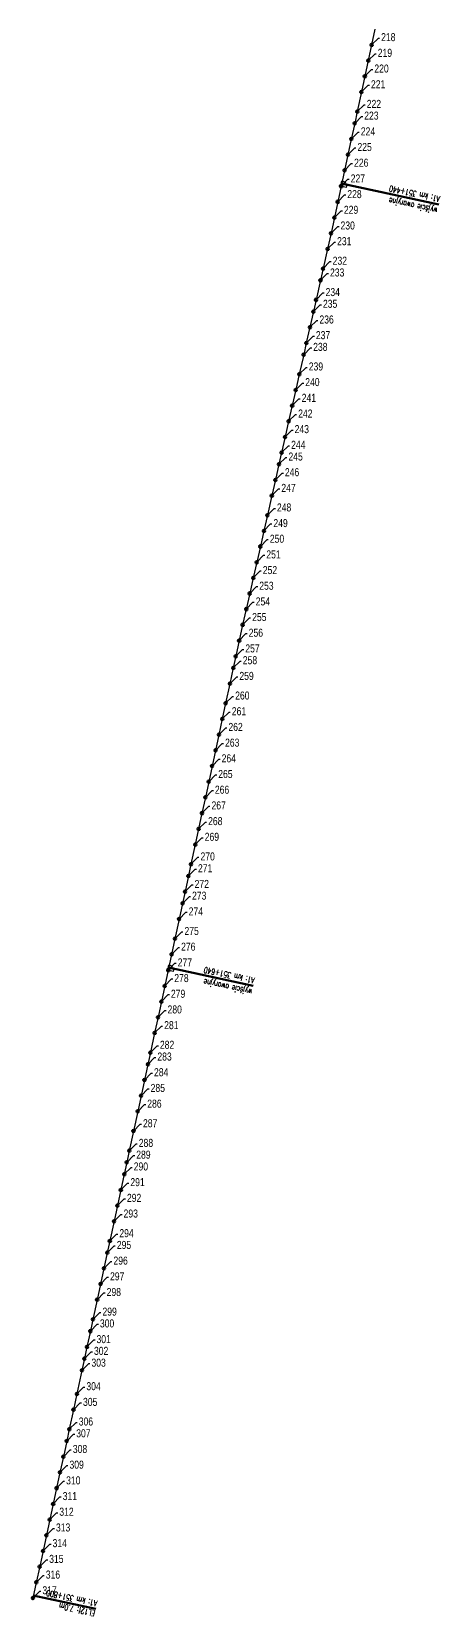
# Model space of a CAD drawing. Header units: metres. Extents: x 7402779 to 7405920, y 5696902 to 5712005.
# Drawn here: x 7404769.5 to 7404871.3, y 5696901.6 to 5697296.4 of the extents above; entities that cross this region are included whole.
import ezdxf

# ---------------------------------------------------------------- set-up
doc = ezdxf.new("R2010")
doc.units = ezdxf.units.M
for name, color, linetype in [('Drzwi ewakuacyjne', 100, 'Continuous'), ('Drzwi ewakuacyjne_opis', 7, 'Continuous'), ('Ekran_akustyczny', 100, 'Continuous'), ('Ekran_akustyczny_7m_opis', 7, 'Continuous'), ('Ekran_akustyczny_pale', 100, 'Continuous'), ('Ekran_akustyczny_pale_opis', 1, 'Continuous')]:
    doc.layers.add(name, color=color, linetype=linetype)
doc.styles.add('CDMSTYLE', font='CDMSIMPL', dxfattribs={"width": 0.8, "bigfont": 'CDMBIGPL'})
doc.styles.add('simplex 0.60', font='simplex.shx', dxfattribs={"width": 0.6})
doc.dimstyles.new('CDM-ME200MM', dxfattribs={"dimscale": 0.2, "dimtxt": 2.5, "dimasz": 1.5, "dimexe": 1.5, "dimexo": 5, "dimgap": 0.5, "dimtad": 1, "dimdec": 0, "dimlfac": 1000, "dimrnd": 1, "dimzin": 9, "dimtxsty": 'CDMSTYLE', "dimblk": 'OBLIQUE', "dimcen": 2.5, "dimdle": 1.5, "dimclrd": 9, "dimclre": 9, "dimadec": 1, "dimazin": 2, "dimtfac": 1, "dimtdec": 0, "dimtix": 1, "dimtmove": 2, "dimatfit": 3, "dimldrblk": 'NONE', "dimfxl": 1, "dimtvp": 1, "dimtolj": 1, "dimtzin": 0, "dimlwd": 25, "dimlwe": 25, "dimarcsym": 0})

# ---------------------------------------------------------------- blocks, each defined once
blk = doc.blocks.new('Wyjście awaryjne')
at = {"layer": 'Drzwi ewakuacyjne'}
blk.add_lwpolyline([(0, 0), (-1.4, 0, 0.414214), (0, -1.4)], format="xyb", close=True, dxfattribs=at)
blk = doc.blocks.new('_None')
blk = doc.blocks.new('_OBLIQUE')
at = {"color": 0, "linetype": 'ByBlock'}
blk.add_line((-0.5, -0.5), (0.5, 0.5), dxfattribs=at)

msp = doc.modelspace()

# ---------------------------------------------------------------- linework, layer by layer
at = {"layer": 'Drzwi ewakuacyjne_opis', "lineweight": 100}
for p, q in [((7404870.9, 5697253.34), (7404846.65, 5697258.56)), ((7404824.73, 5697058.7), (7404803.57, 5697063.26))]:
    msp.add_line(p, q, dxfattribs=at)
at = {"layer": 'Ekran_akustyczny', "linetype": 'Continuous', "lineweight": -3}
msp.add_lwpolyline([(7404855.03, 5697297), (7404854.19, 5697293.09), (7404853.34, 5697289.18), (7404852.5, 5697285.27), (7404851.66, 5697281.36), (7404850.61, 5697276.47), (7404849.98, 5697273.54), (7404849.13, 5697269.63), (7404848.29, 5697265.72), (7404847.45, 5697261.81), (7404846.61, 5697257.9), (7404845.77, 5697253.99), (7404844.92, 5697250.08), (7404844.08, 5697246.16), (7404843.22, 5697242.26), (7404842.12, 5697237.38), (7404841.46, 5697234.46), (7404840.36, 5697229.58), (7404839.7, 5697226.65), (7404838.82, 5697222.75), (7404837.93, 5697218.85), (7404837.27, 5697215.92), (7404836.17, 5697211.04), (7404835.29, 5697207.14), (7404834.41, 5697203.24), (7404833.53, 5697199.34), (7404832.65, 5697195.44), (7404831.77, 5697191.54), (7404831.11, 5697188.61), (7404830.22, 5697184.71), (7404829.34, 5697180.81), (7404828.24, 5697175.93), (7404827.36, 5697172.03), (7404826.48, 5697168.13), (7404825.6, 5697164.22), (7404824.72, 5697160.32), (7404823.84, 5697156.42), (7404822.96, 5697152.52), (7404822.07, 5697148.62), (7404821.21, 5697144.71), (7404820.37, 5697140.8), (7404819.74, 5697137.87), (7404818.89, 5697133.96), (7404817.84, 5697129.07), (7404817, 5697125.16), (7404816.16, 5697121.25), (7404815.32, 5697117.34), (7404814.47, 5697113.43), (7404813.63, 5697109.52), (7404812.79, 5697105.61), (7404811.95, 5697101.7), (7404811.11, 5697097.79), (7404810.26, 5697093.88), (7404809.21, 5697088.99), (7404808.58, 5697086.06), (7404807.74, 5697082.15), (7404807.11, 5697079.21), (7404806.26, 5697075.3), (7404805.21, 5697070.42), (7404804.37, 5697066.5), (7404803.53, 5697062.59), (7404802.68, 5697058.68), (7404801.84, 5697054.77), (7404801, 5697050.86), (7404800.16, 5697046.95), (7404799.11, 5697042.07), (7404798.47, 5697039.13), (7404797.63, 5697035.22), (7404796.79, 5697031.31), (7404795.95, 5697027.4), (7404794.89, 5697022.51), (7404793.84, 5697017.62), (7404793.21, 5697014.69), (7404792.58, 5697011.76), (7404791.74, 5697007.85), (7404790.89, 5697003.94), (7404790.05, 5697000.03), (7404789, 5696995.14), (7404788.37, 5696992.21), (7404787.53, 5696988.3), (7404786.68, 5696984.39), (7404785.84, 5696980.48), (7404784.79, 5696975.59), (7404784.16, 5696972.66), (7404783.31, 5696968.75), (7404782.68, 5696965.81), (7404782.05, 5696962.88), (7404780.79, 5696957.01), (7404779.95, 5696953.1), (7404778.89, 5696948.22), (7404778.26, 5696945.28), (7404777.42, 5696941.37), (7404776.58, 5696937.46), (7404775.74, 5696933.55), (7404774.89, 5696929.64), (7404774.05, 5696925.73), (7404773.21, 5696921.82), (7404772.37, 5696917.91), (7404771.53, 5696914), (7404770.68, 5696910.09), (7404769.84, 5696906.18), (7404769.84, 5696906.18)], dxfattribs=at)
at = {"layer": 'Ekran_akustyczny_7m_opis', "lineweight": 100}
msp.add_line((7404785.53, 5696903.48), (7404769.88, 5696906.85), dxfattribs=at)
at = {"layer": 'Ekran_akustyczny_pale', "lineweight": 100}
for centre in [(7404854.19, 5697293.09), (7404853.35, 5697289.18), (7404852.5, 5697285.27), (7404851.66, 5697281.36), (7404850.61, 5697276.47), (7404849.98, 5697273.54), (7404849.13, 5697269.63), (7404848.29, 5697265.72), (7404847.45, 5697261.81), (7404846.61, 5697257.9), (7404845.77, 5697253.99), (7404844.92, 5697250.08), (7404844.08, 5697246.16), (7404843.22, 5697242.26), (7404842.12, 5697237.38), (7404841.46, 5697234.46), (7404840.36, 5697229.58), (7404839.7, 5697226.65), (7404838.82, 5697222.75), (7404837.94, 5697218.85), (7404837.27, 5697215.92), (7404836.17, 5697211.04), (7404835.29, 5697207.14), (7404834.41, 5697203.24), (7404833.53, 5697199.34), (7404832.65, 5697195.44), (7404831.77, 5697191.54), (7404831.11, 5697188.61), (7404830.22, 5697184.71), (7404829.34, 5697180.81), (7404828.24, 5697175.93), (7404827.36, 5697172.03), (7404826.48, 5697168.13), (7404825.6, 5697164.22), (7404824.72, 5697160.32), (7404823.84, 5697156.42), (7404822.96, 5697152.52), (7404822.07, 5697148.62), (7404821.21, 5697144.71), (7404820.37, 5697140.8), (7404819.74, 5697137.87), (7404818.89, 5697133.96), (7404817.84, 5697129.07), (7404817, 5697125.16), (7404816.16, 5697121.25), (7404815.32, 5697117.34), (7404814.47, 5697113.43), (7404813.63, 5697109.52), (7404812.79, 5697105.61), (7404811.95, 5697101.7), (7404811.1, 5697097.79), (7404810.26, 5697093.88), (7404809.21, 5697088.99), (7404808.58, 5697086.06), (7404807.1, 5697079.21), (7404807.74, 5697082.15), (7404806.26, 5697075.3), (7404805.21, 5697070.41), (7404804.37, 5697066.5), (7404803.53, 5697062.59), (7404802.68, 5697058.68), (7404801.84, 5697054.77), (7404801, 5697050.86), (7404800.16, 5697046.95), (7404799.1, 5697042.06), (7404798.47, 5697039.13), (7404797.63, 5697035.22), (7404796.79, 5697031.31), (7404795.95, 5697027.4), (7404794.89, 5697022.51), (7404793.84, 5697017.62), (7404792.58, 5697011.76), (7404793.21, 5697014.69), (7404791.74, 5697007.85), (7404790.89, 5697003.94), (7404790.05, 5697000.03), (7404788.37, 5696992.21), (7404789, 5696995.14), (7404787.53, 5696988.3), (7404786.68, 5696984.39), (7404785.84, 5696980.48), (7404784.16, 5696972.66), (7404784.79, 5696975.59), (7404783.31, 5696968.75), (7404782.68, 5696965.81), (7404782.05, 5696962.88), (7404780.79, 5696957.01), (7404779.95, 5696953.1), (7404778.26, 5696945.28), (7404778.89, 5696948.22), (7404777.42, 5696941.37), (7404776.58, 5696937.46), (7404775.74, 5696933.55), (7404774.89, 5696929.64), (7404774.05, 5696925.73), (7404773.21, 5696921.82), (7404772.37, 5696917.91), (7404771.53, 5696914), (7404770.68, 5696910.09), (7404769.84, 5696906.18)]:
    msp.add_circle(centre, 0.3, dxfattribs=at)

# ---------------------------------------------------------------- block references
at = {"layer": 'Drzwi ewakuacyjne', "lineweight": 100, "xscale": -1}
for p, rotation in [((7404846.5, 5697257.88), 77.84659060738596), ((7404803.42, 5697062.57), 77.84659071008404)]:
    msp.add_blockref('Wyjście awaryjne', p, dxfattribs=dict(at, rotation=rotation))

# ---------------------------------------------------------------- texts
at = {"layer": 'Drzwi ewakuacyjne_opis', "lineweight": 100, "char_height": 1.5, "attachment_point": 7, "rotation": 167.8466, "style": 'simplex 0.60'}
for s, insert in [('A1: km 351+440', (7404871.33, 5697255.36)), ('wyjście awaryjne', (7404870.81, 5697252.92)), ('wyjście awaryjne', (7404824.64, 5697058.28)), ('A1: km 351+640', (7404825.17, 5697060.71))]:
    msp.add_mtext(s, dxfattribs=dict(at, insert=insert))
at = {"layer": 'Ekran_akustyczny_7m_opis', "lineweight": 100, "char_height": 1.5, "attachment_point": 7, "rotation": 167.8466, "style": 'simplex 0.60'}
for s, insert in [('A1: km 351+800', (7404785.96, 5696905.49)), ('EL12f: 7.0m', (7404785.44, 5696903.06))]:
    msp.add_mtext(s, dxfattribs=dict(at, insert=insert))
at = {"layer": 'Ekran_akustyczny_pale_opis', "color": 1, "lineweight": 100, "char_height": 2, "attachment_point": 4, "style": 'CDMSTYLE'}
for s, insert in [('218', (7404856.56, 5697295.01)), ('219', (7404855.72, 5697291.1)), ('220', (7404854.87, 5697287.19)), ('221', (7404854.03, 5697283.28)), ('223', (7404852.35, 5697275.46)), ('222', (7404852.98, 5697278.39)), ('224', (7404851.5, 5697271.55)), ('225', (7404850.66, 5697267.64)), ('226', (7404849.82, 5697263.73)), ('227', (7404848.98, 5697259.82)), ('228', (7404848.14, 5697255.91)), ('229', (7404847.29, 5697252)), ('230', (7404846.45, 5697248.09)), ('231', (7404845.59, 5697244.18)), ('233', (7404843.83, 5697236.38)), ('232', (7404844.49, 5697239.31)), ('235', (7404842.07, 5697228.58)), ('234', (7404842.73, 5697231.5)), ('236', (7404841.19, 5697224.67)), ('237', (7404840.31, 5697220.77)), ('238', (7404839.64, 5697217.85)), ('239', (7404838.54, 5697212.97)), ('240', (7404837.66, 5697209.07)), ('241', (7404836.78, 5697205.17)), ('242', (7404835.9, 5697201.26)), ('243', (7404835.02, 5697197.36)), ('244', (7404834.14, 5697193.46)), ('245', (7404833.48, 5697190.53)), ('246', (7404832.6, 5697186.63)), ('247', (7404831.71, 5697182.73)), ('248', (7404830.61, 5697177.85)), ('249', (7404829.73, 5697173.95)), ('250', (7404828.85, 5697170.05)), ('251', (7404827.97, 5697166.15)), ('252', (7404827.09, 5697162.25)), ('253', (7404826.21, 5697158.34)), ('254', (7404825.33, 5697154.44)), ('255', (7404824.44, 5697150.54)), ('256', (7404823.58, 5697146.64)), ('257', (7404822.74, 5697142.73)), ('258', (7404822.11, 5697139.79)), ('259', (7404821.26, 5697135.88)), ('260', (7404820.21, 5697130.99)), ('261', (7404819.37, 5697127.08)), ('262', (7404818.53, 5697123.17)), ('263', (7404817.69, 5697119.26)), ('264', (7404816.84, 5697115.35)), ('265', (7404816, 5697111.44)), ('266', (7404815.16, 5697107.53)), ('267', (7404814.32, 5697103.62)), ('268', (7404813.47, 5697099.71)), ('269', (7404812.63, 5697095.8)), ('270', (7404811.58, 5697090.91)), ('271', (7404810.95, 5697087.98)), ('272', (7404810.11, 5697084.07)), ('273', (7404809.47, 5697081.14)), ('274', (7404808.63, 5697077.23)), ('275', (7404807.58, 5697072.34)), ('276', (7404806.74, 5697068.43)), ('277', (7404805.9, 5697064.52)), ('278', (7404805.05, 5697060.61)), ('279', (7404804.21, 5697056.7)), ('280', (7404803.37, 5697052.79)), ('281', (7404802.53, 5697048.88)), ('282', (7404801.47, 5697043.99)), ('283', (7404800.84, 5697041.06)), ('284', (7404800, 5697037.15)), ('285', (7404799.16, 5697033.24)), ('286', (7404798.32, 5697029.33)), ('287', (7404797.26, 5697024.44)), ('288', (7404796.21, 5697019.55)), ('289', (7404795.58, 5697016.62)), ('290', (7404794.95, 5697013.68)), ('291', (7404794.11, 5697009.77)), ('292', (7404793.26, 5697005.86)), ('293', (7404792.42, 5697001.95)), ('294', (7404791.37, 5696997.06)), ('295', (7404790.74, 5696994.13)), ('296', (7404789.9, 5696990.22)), ('297', (7404789.05, 5696986.31)), ('298', (7404788.21, 5696982.4)), ('299', (7404787.16, 5696977.51)), ('300', (7404786.53, 5696974.58)), ('302', (7404785.05, 5696967.74)), ('301', (7404785.68, 5696970.67)), ('303', (7404784.42, 5696964.8)), ('304', (7404783.16, 5696958.94)), ('305', (7404782.32, 5696955.03)), ('306', (7404781.26, 5696950.14)), ('307', (7404780.63, 5696947.21)), ('308', (7404779.79, 5696943.3)), ('309', (7404778.95, 5696939.39)), ('310', (7404778.11, 5696935.48)), ('311', (7404777.26, 5696931.57)), ('312', (7404776.42, 5696927.66)), ('313', (7404775.58, 5696923.75)), ('314', (7404774.74, 5696919.84)), ('315', (7404773.9, 5696915.92)), ('316', (7404773.05, 5696912.01)), ('317', (7404772.21, 5696908.1))]:
    msp.add_mtext(s, dxfattribs=dict(at, insert=insert))

# ---------------------------------------------------------------- leaders
at = {"layer": 'Ekran_akustyczny_pale_opis', "color": 1, "lineweight": 100, "annotation_type": 0, "has_hookline": 1, "hookline_direction": 0}
for points, text_width in [([(7404854.19, 5697293.09), (7404855.88, 5697294.8), (7404856.18, 5697294.8)], 3.81), ([(7404853.35, 5697289.18), (7404855.04, 5697290.89), (7404855.34, 5697290.89)], 3.73), ([(7404852.5, 5697285.27), (7404854.19, 5697286.98), (7404854.49, 5697286.98)], 4.11), ([(7404851.66, 5697281.36), (7404853.35, 5697283.07), (7404853.65, 5697283.07)], 3.43), ([(7404850.61, 5697276.47), (7404852.3, 5697278.18), (7404852.6, 5697278.18)], 4.11), ([(7404849.98, 5697273.54), (7404851.67, 5697275.25), (7404851.97, 5697275.25)], 4.11), ([(7404849.13, 5697269.63), (7404850.83, 5697271.34), (7404851.13, 5697271.34)], 4.19), ([(7404848.29, 5697265.72), (7404849.98, 5697267.43), (7404850.28, 5697267.43)], 4.11), ([(7404847.45, 5697261.81), (7404849.14, 5697263.52), (7404849.44, 5697263.52)], 4.04), ([(7404846.61, 5697257.9), (7404848.3, 5697259.61), (7404848.6, 5697259.61)], 4.11), ([(7404845.77, 5697253.99), (7404847.46, 5697255.7), (7404847.76, 5697255.7)], 4.11), ([(7404844.92, 5697250.08), (7404846.62, 5697251.79), (7404846.92, 5697251.79)], 4.04), ([(7404844.08, 5697246.16), (7404845.77, 5697247.88), (7404846.07, 5697247.88)], 4.11), ([(7404843.22, 5697242.26), (7404844.91, 5697243.97), (7404845.21, 5697243.97)], 3.43), ([(7404842.12, 5697237.38), (7404843.81, 5697239.09), (7404844.11, 5697239.09)], 4.11), ([(7404841.46, 5697234.46), (7404843.15, 5697236.17), (7404843.45, 5697236.17)], 4.11), ([(7404840.36, 5697229.58), (7404842.05, 5697231.29), (7404842.35, 5697231.29)], 4.19), ([(7404839.7, 5697226.65), (7404841.39, 5697228.36), (7404841.69, 5697228.36)], 4.11), ([(7404838.82, 5697222.75), (7404840.51, 5697224.46), (7404840.81, 5697224.46)], 4.04), ([(7404837.27, 5697215.92), (7404838.97, 5697217.63), (7404839.27, 5697217.63)], 4.11), ([(7404837.94, 5697218.85), (7404839.63, 5697220.56), (7404839.93, 5697220.56)], 4.11), ([(7404836.17, 5697211.04), (7404837.86, 5697212.76), (7404838.16, 5697212.76)], 4.04), ([(7404835.29, 5697207.14), (7404836.98, 5697208.86), (7404837.28, 5697208.86)], 4.11), ([(7404834.41, 5697203.24), (7404836.1, 5697204.95), (7404836.4, 5697204.95)], 3.43), ([(7404833.53, 5697199.34), (7404835.22, 5697201.05), (7404835.52, 5697201.05)], 4.11), ([(7404832.65, 5697195.44), (7404834.34, 5697197.15), (7404834.64, 5697197.15)], 4.11), ([(7404831.11, 5697188.61), (7404832.8, 5697190.32), (7404833.1, 5697190.32)], 4.11), ([(7404831.77, 5697191.54), (7404833.46, 5697193.25), (7404833.76, 5697193.25)], 4.19), ([(7404830.22, 5697184.71), (7404831.92, 5697186.42), (7404832.22, 5697186.42)], 4.04), ([(7404829.34, 5697180.81), (7404831.03, 5697182.52), (7404831.33, 5697182.52)], 4.11), ([(7404828.24, 5697175.93), (7404829.93, 5697177.64), (7404830.23, 5697177.64)], 4.11), ([(7404827.36, 5697172.03), (7404829.05, 5697173.74), (7404829.35, 5697173.74)], 4.04), ([(7404825.6, 5697164.22), (7404827.29, 5697165.94), (7404827.59, 5697165.94)], 3.43), ([(7404826.48, 5697168.13), (7404828.17, 5697169.84), (7404828.47, 5697169.84)], 4.11), ([(7404824.72, 5697160.32), (7404826.41, 5697162.03), (7404826.71, 5697162.03)], 4.11), ([(7404823.84, 5697156.42), (7404825.53, 5697158.13), (7404825.83, 5697158.13)], 4.11), ([(7404822.96, 5697152.52), (7404824.65, 5697154.23), (7404824.95, 5697154.23)], 4.19), ([(7404822.07, 5697148.62), (7404823.77, 5697150.33), (7404824.07, 5697150.33)], 4.11), ([(7404821.21, 5697144.71), (7404822.9, 5697146.42), (7404823.2, 5697146.42)], 4.04), ([(7404820.37, 5697140.8), (7404822.06, 5697142.51), (7404822.36, 5697142.51)], 4.11), ([(7404819.74, 5697137.87), (7404821.43, 5697139.58), (7404821.73, 5697139.58)], 4.11), ([(7404818.89, 5697133.96), (7404820.59, 5697135.67), (7404820.89, 5697135.67)], 4.04), ([(7404817.84, 5697129.07), (7404819.53, 5697130.78), (7404819.83, 5697130.78)], 4.11), ([(7404817, 5697125.16), (7404818.69, 5697126.87), (7404818.99, 5697126.87)], 3.43), ([(7404816.16, 5697121.25), (7404817.85, 5697122.96), (7404818.15, 5697122.96)], 4.11), ([(7404815.32, 5697117.34), (7404817.01, 5697119.05), (7404817.31, 5697119.05)], 4.11), ([(7404814.47, 5697113.43), (7404816.16, 5697115.14), (7404816.46, 5697115.14)], 4.19), ([(7404813.63, 5697109.52), (7404815.32, 5697111.23), (7404815.62, 5697111.23)], 4.11), ([(7404812.79, 5697105.61), (7404814.48, 5697107.32), (7404814.78, 5697107.32)], 4.04), ([(7404811.95, 5697101.7), (7404813.64, 5697103.41), (7404813.94, 5697103.41)], 4.11), ([(7404811.1, 5697097.79), (7404812.8, 5697099.5), (7404813.1, 5697099.5)], 4.11), ([(7404810.26, 5697093.88), (7404811.95, 5697095.59), (7404812.25, 5697095.59)], 4.04), ([(7404808.58, 5697086.06), (7404810.27, 5697087.77), (7404810.57, 5697087.77)], 3.43), ([(7404809.21, 5697088.99), (7404810.9, 5697090.7), (7404811.2, 5697090.7)], 4.11), ([(7404807.74, 5697082.15), (7404809.43, 5697083.86), (7404809.73, 5697083.86)], 4.11), ([(7404807.1, 5697079.21), (7404808.8, 5697080.93), (7404809.1, 5697080.93)], 4.11), ([(7404806.26, 5697075.3), (7404807.95, 5697077.02), (7404808.25, 5697077.02)], 4.19), ([(7404805.21, 5697070.41), (7404806.9, 5697072.13), (7404807.2, 5697072.13)], 4.11), ([(7404804.37, 5697066.5), (7404806.06, 5697068.22), (7404806.36, 5697068.22)], 4.04), ([(7404803.53, 5697062.59), (7404805.22, 5697064.31), (7404805.52, 5697064.31)], 4.11), ([(7404802.68, 5697058.68), (7404804.37, 5697060.4), (7404804.67, 5697060.4)], 4.11), ([(7404801.84, 5697054.77), (7404803.53, 5697056.49), (7404803.83, 5697056.49)], 4.04), ([(7404801, 5697050.86), (7404802.69, 5697052.58), (7404802.99, 5697052.58)], 4.11), ([(7404800.16, 5697046.95), (7404801.85, 5697048.67), (7404802.15, 5697048.67)], 3.43), ([(7404799.1, 5697042.06), (7404800.8, 5697043.78), (7404801.1, 5697043.78)], 4.11), ([(7404798.47, 5697039.13), (7404800.16, 5697040.84), (7404800.46, 5697040.84)], 4.11), ([(7404797.63, 5697035.22), (7404799.32, 5697036.93), (7404799.62, 5697036.93)], 4.19), ([(7404796.79, 5697031.31), (7404798.48, 5697033.02), (7404798.78, 5697033.02)], 4.11), ([(7404795.95, 5697027.4), (7404797.64, 5697029.11), (7404797.94, 5697029.11)], 4.04), ([(7404794.89, 5697022.51), (7404796.59, 5697024.23), (7404796.89, 5697024.23)], 4.11), ([(7404793.21, 5697014.69), (7404794.9, 5697016.4), (7404795.2, 5697016.4)], 4.04), ([(7404793.84, 5697017.62), (7404795.53, 5697019.34), (7404795.83, 5697019.34)], 4.11), ([(7404792.58, 5697011.76), (7404794.27, 5697013.47), (7404794.57, 5697013.47)], 4.11), ([(7404791.74, 5697007.85), (7404793.43, 5697009.56), (7404793.73, 5697009.56)], 3.43), ([(7404790.89, 5697003.94), (7404792.59, 5697005.65), (7404792.89, 5697005.65)], 4.11), ([(7404790.05, 5697000.03), (7404791.74, 5697001.74), (7404792.04, 5697001.74)], 4.11), ([(7404789, 5696995.14), (7404790.69, 5696996.85), (7404790.99, 5696996.85)], 4.19), ([(7404788.37, 5696992.21), (7404790.06, 5696993.92), (7404790.36, 5696993.92)], 4.11), ([(7404787.53, 5696988.3), (7404789.22, 5696990.01), (7404789.52, 5696990.01)], 4.04), ([(7404786.68, 5696984.39), (7404788.37, 5696986.1), (7404788.67, 5696986.1)], 4.11), ([(7404785.84, 5696980.48), (7404787.53, 5696982.19), (7404787.83, 5696982.19)], 4.11), ([(7404784.79, 5696975.59), (7404786.48, 5696977.3), (7404786.78, 5696977.3)], 4.04), ([(7404784.16, 5696972.66), (7404785.85, 5696974.37), (7404786.15, 5696974.37)], 4.11), ([(7404783.31, 5696968.75), (7404785.01, 5696970.46), (7404785.31, 5696970.46)], 3.43), ([(7404782.05, 5696962.88), (7404783.74, 5696964.59), (7404784.04, 5696964.59)], 4.11), ([(7404782.68, 5696965.81), (7404784.37, 5696967.53), (7404784.67, 5696967.53)], 4.11), ([(7404780.79, 5696957.01), (7404782.48, 5696958.73), (7404782.78, 5696958.73)], 4.19), ([(7404779.95, 5696953.1), (7404781.64, 5696954.82), (7404781.94, 5696954.82)], 4.11), ([(7404778.89, 5696948.22), (7404780.58, 5696949.93), (7404780.88, 5696949.93)], 4.04), ([(7404778.26, 5696945.28), (7404779.95, 5696947), (7404780.25, 5696947)], 4.11), ([(7404777.42, 5696941.37), (7404779.11, 5696943.09), (7404779.41, 5696943.09)], 4.11), ([(7404776.58, 5696937.46), (7404778.27, 5696939.18), (7404778.57, 5696939.18)], 4.04), ([(7404775.74, 5696933.55), (7404777.43, 5696935.27), (7404777.73, 5696935.27)], 3.81), ([(7404774.89, 5696929.64), (7404776.58, 5696931.35), (7404776.88, 5696931.35)], 3.12), ([(7404774.05, 5696925.73), (7404775.74, 5696927.44), (7404776.04, 5696927.44)], 3.81), ([(7404773.21, 5696921.82), (7404774.9, 5696923.53), (7404775.2, 5696923.53)], 3.81), ([(7404772.37, 5696917.91), (7404774.06, 5696919.62), (7404774.36, 5696919.62)], 3.89), ([(7404771.53, 5696914), (7404773.22, 5696915.71), (7404773.52, 5696915.71)], 3.81), ([(7404770.68, 5696910.09), (7404772.37, 5696911.8), (7404772.67, 5696911.8)], 3.73), ([(7404769.84, 5696906.18), (7404771.53, 5696907.89), (7404771.83, 5696907.89)], 3.81)]:
    msp.add_leader(points, dimstyle='CDM-ME200MM', override={"dimtxt": 3.5, "dimgap": 0.5, "dimtad": 0, "dimzin": 0, "dimclrd": 1}, dxfattribs=dict(at, text_width=text_width))

doc.saveas('drawing.dxf')
